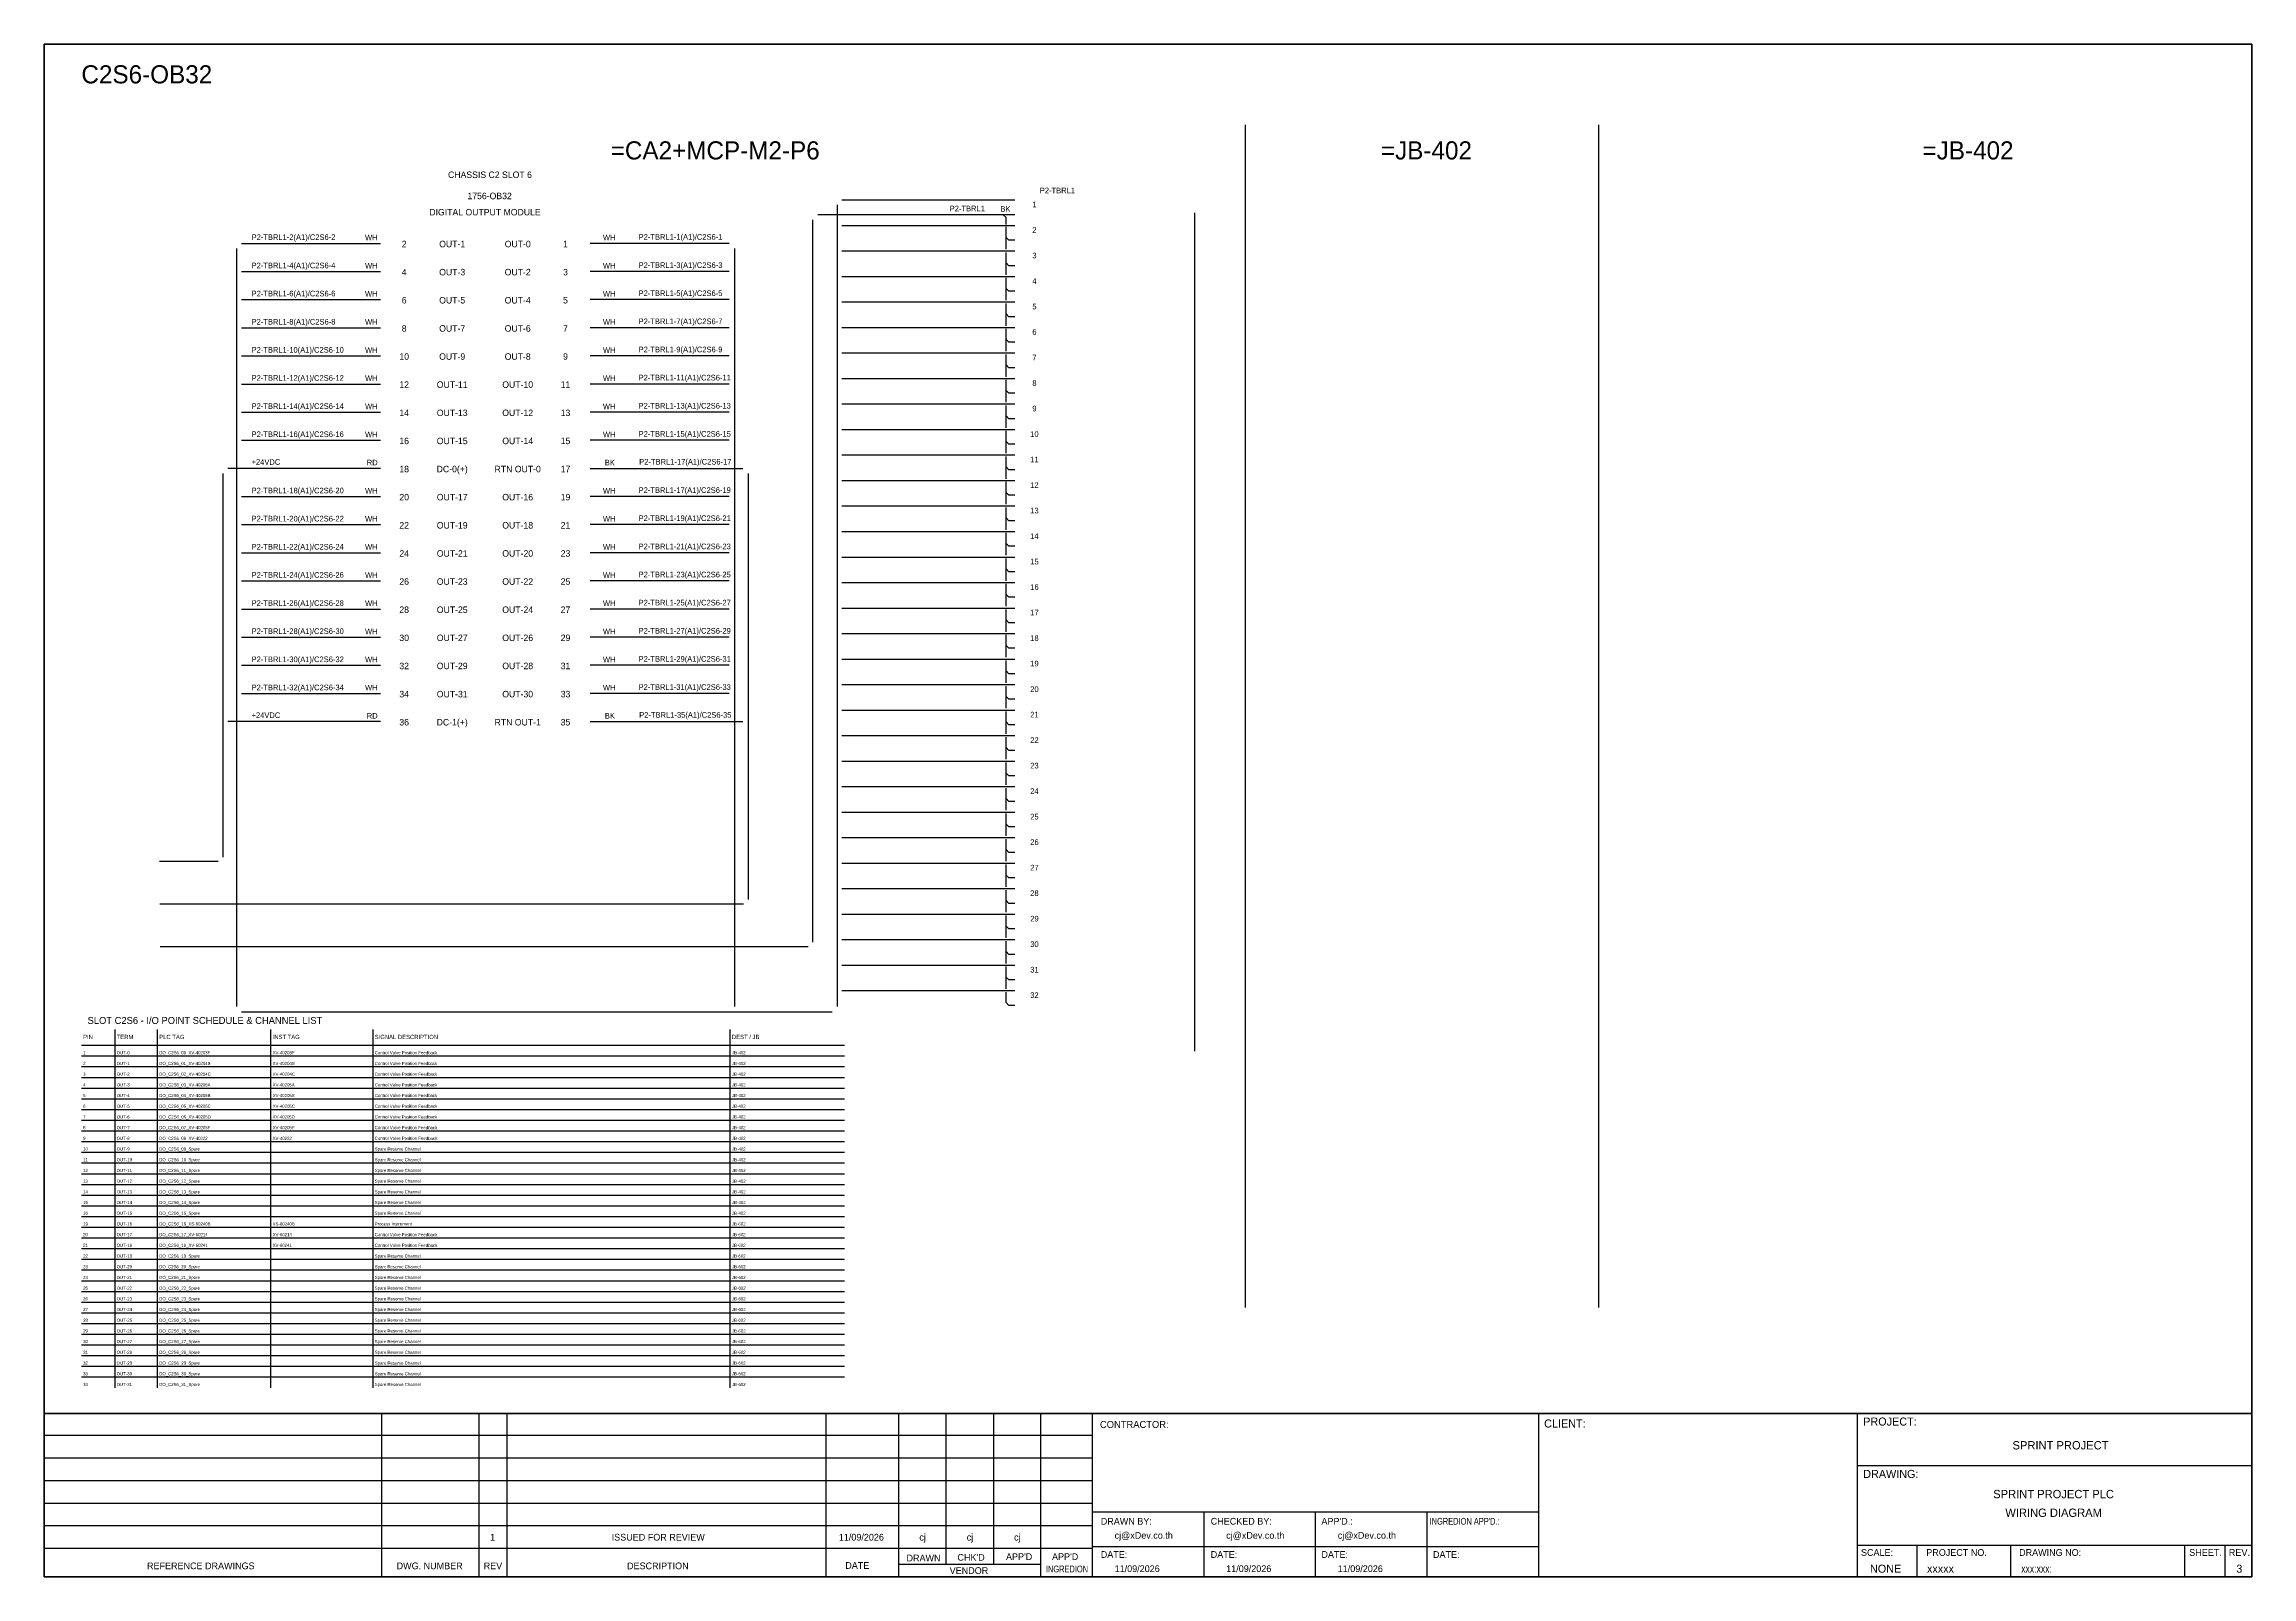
# Model space of a CAD drawing. Header units: metres. Extents: x 0 to 20667, y -39055 to 2704.
# Drawn here: x 8387 to 12280, y -12017 to -9313 of the extents above; entities that cross this region are included whole.
import ezdxf
from ezdxf.enums import TextEntityAlignment as Align

# ---------------------------------------------------------------- set-up
doc = ezdxf.new("R2010")
doc.units = ezdxf.units.M

msp = doc.modelspace()

# ---------------------------------------------------------------- linework, layer by layer
for p, q in [((10077.9, -9613.6), (10082.9, -9618.6)), ((10082.9, -9631.1), (10082.9, -9618.6)), ((10082.9, -9674.4), (10082.9, -9635.1)), ((10087.9, -9658.6), (10082.9, -9653.6)), ((10082.9, -9719.4), (10082.9, -9680.1)), ((10098.3, -9658.6), (10087.9, -9658.6)), ((10087.9, -9703.6), (10082.9, -9698.6)), ((10082.9, -9764.4), (10082.9, -9725.1)), ((10098.3, -9703.6), (10087.9, -9703.6)), ((10087.9, -9748.6), (10082.9, -9743.6)), ((10082.9, -9809.4), (10082.9, -9770.1)), ((10098.3, -9748.6), (10087.9, -9748.6)), ((10087.9, -9793.6), (10082.9, -9788.6)), ((10098.3, -9793.6), (10087.9, -9793.6)), ((10082.9, -9854.4), (10082.9, -9815.1)), ((10087.9, -9838.6), (10082.9, -9833.6)), ((10098.3, -9838.6), (10087.9, -9838.6)), ((10082.9, -9899.4), (10082.9, -9860.1)), ((10087.9, -9883.6), (10082.9, -9878.6)), ((10098.3, -9883.6), (10087.9, -9883.6)), ((10082.9, -9944.4), (10082.9, -9905.1)), ((10087.9, -9928.6), (10082.9, -9923.6)), ((10082.9, -9989.4), (10082.9, -9950.1)), ((10098.3, -9928.6), (10087.9, -9928.6)), ((10087.9, -9973.6), (10082.9, -9968.6)), ((10082.9, -10034.4), (10082.9, -9995.1)), ((10098.3, -9973.6), (10087.9, -9973.6)), ((10087.9, -10018.6), (10082.9, -10013.6)), ((10082.9, -10079.4), (10082.9, -10040.1)), ((10098.3, -10018.6), (10087.9, -10018.6)), ((10087.9, -10063.6), (10082.9, -10058.6)), ((10098.3, -10063.6), (10087.9, -10063.6)), ((10082.9, -10124.4), (10082.9, -10085.1)), ((10087.9, -10108.6), (10082.9, -10103.6)), ((10098.3, -10108.6), (10087.9, -10108.6)), ((10082.9, -10169.4), (10082.9, -10130.1)), ((10087.9, -10153.6), (10082.9, -10148.6)), ((10098.3, -10153.6), (10087.9, -10153.6)), ((10082.9, -10214.4), (10082.9, -10175.1)), ((10087.9, -10198.6), (10082.9, -10193.6)), ((10098.3, -10198.6), (10087.9, -10198.6)), ((10082.9, -10259.4), (10082.9, -10220.1)), ((10087.9, -10243.6), (10082.9, -10238.6)), ((10082.9, -10304.4), (10082.9, -10265.1)), ((10098.3, -10243.6), (10087.9, -10243.6)), ((10087.9, -10288.6), (10082.9, -10283.6)), ((10082.9, -10349.4), (10082.9, -10310.1)), ((10098.3, -10288.6), (10087.9, -10288.6)), ((10087.9, -10333.6), (10082.9, -10328.6)), ((10082.9, -10394.4), (10082.9, -10355.1)), ((10098.3, -10333.6), (10087.9, -10333.6)), ((10087.9, -10378.6), (10082.9, -10373.6)), ((10098.3, -10378.6), (10087.9, -10378.6)), ((10082.9, -10439.4), (10082.9, -10400.1)), ((10087.9, -10423.6), (10082.9, -10418.6)), ((10098.3, -10423.6), (10087.9, -10423.6)), ((10082.9, -10484.4), (10082.9, -10445.1)), ((10087.9, -10468.6), (10082.9, -10463.6)), ((10098.3, -10468.6), (10087.9, -10468.6)), ((10082.9, -10529.4), (10082.9, -10490.1)), ((10087.9, -10513.6), (10082.9, -10508.6)), ((10082.9, -10574.4), (10082.9, -10535.1)), ((10098.3, -10513.6), (10087.9, -10513.6)), ((10087.9, -10558.6), (10082.9, -10553.6)), ((10082.9, -10619.4), (10082.9, -10580.1)), ((10098.3, -10558.6), (10087.9, -10558.6)), ((10087.9, -10603.6), (10082.9, -10598.6)), ((10082.9, -10664.4), (10082.9, -10625.1)), ((10098.3, -10603.6), (10087.9, -10603.6)), ((10087.9, -10648.6), (10082.9, -10643.6)), ((10098.3, -10648.6), (10087.9, -10648.6)), ((10082.9, -10709.4), (10082.9, -10670.1)), ((10087.9, -10693.6), (10082.9, -10688.6)), ((10098.3, -10693.6), (10087.9, -10693.6)), ((10082.9, -10754.4), (10082.9, -10715.1)), ((10087.9, -10738.6), (10082.9, -10733.6)), ((10098.3, -10738.6), (10087.9, -10738.6)), ((10082.9, -10799.4), (10082.9, -10760.1)), ((10087.9, -10783.6), (10082.9, -10778.6)), ((10098.3, -10783.6), (10087.9, -10783.6)), ((10082.9, -10844.4), (10082.9, -10805.1)), ((10087.9, -10828.6), (10082.9, -10823.6)), ((10082.9, -10889.4), (10082.9, -10850.1)), ((10098.3, -10828.6), (10087.9, -10828.6)), ((10087.9, -10873.6), (10082.9, -10868.6)), ((10082.9, -10934.4), (10082.9, -10895.1)), ((10098.3, -10873.6), (10087.9, -10873.6)), ((10087.9, -10918.6), (10082.9, -10913.6)), ((10082.9, -10979.4), (10082.9, -10940.1)), ((10098.3, -10918.6), (10087.9, -10918.6)), ((10087.9, -10963.6), (10082.9, -10958.6)), ((10098.3, -10963.6), (10087.9, -10963.6)), ((10082.9, -11003.6), (10082.9, -10985.1)), ((10087.9, -11008.6), (10082.9, -11003.6)), ((10098.3, -11008.6), (10087.9, -11008.6))]:
    msp.add_line(p, q)
at = {"color": 1, "ltscale": 25.4}
for p, q in [((8701.5, -10070.3), (8701.5, -10746.9)), ((8980, -10061.2), (8710.6, -10061.2))]:
    msp.add_line(p, q, dxfattribs=at)
at = {"color": 7}
for p, q in [((8511.6, -11683.1), (8511.6, -11051)), ((8586.6, -11683.1), (8586.6, -11051)), ((8786.6, -11683.1), (8786.6, -11051)), ((8966.6, -11683.1), (8966.6, -11051)), ((9596.6, -11683.1), (9596.6, -11051)), ((8452.3, -11079), (9798.1, -11079))]:
    msp.add_line(p, q, dxfattribs=at)
at = {"color": 8}
for p, q in [((8452.3, -11097.8), (9798.1, -11097.8)), ((8452.3, -11116.7), (9798.1, -11116.7)), ((8452.3, -11135.6), (9798.1, -11135.6)), ((8452.3, -11154.5), (9798.1, -11154.5)), ((8452.3, -11173.3), (9798.1, -11173.3)), ((8452.3, -11192.2), (9798.1, -11192.2)), ((8452.3, -11211.1), (9798.1, -11211.1)), ((8452.3, -11230), (9798.1, -11230)), ((8452.3, -11248.9), (9798.1, -11248.9)), ((8452.3, -11267.7), (9798.1, -11267.7)), ((8452.3, -11286.6), (9798.1, -11286.6)), ((8452.3, -11305.5), (9798.1, -11305.5)), ((8452.3, -11324.4), (9798.1, -11324.4)), ((8452.3, -11343.3), (9798.1, -11343.3)), ((8452.3, -11362.1), (9798.1, -11362.1)), ((8452.3, -11381), (9798.1, -11381)), ((8452.3, -11399.9), (9798.1, -11399.9)), ((8452.3, -11418.8), (9798.1, -11418.8)), ((8452.3, -11437.6), (9798.1, -11437.6)), ((8452.3, -11456.5), (9798.1, -11456.5)), ((8452.3, -11475.4), (9798.1, -11475.4)), ((8452.3, -11494.3), (9798.1, -11494.3)), ((8452.3, -11513.2), (9798.1, -11513.2)), ((8452.3, -11532), (9798.1, -11532)), ((8452.3, -11550.9), (9798.1, -11550.9)), ((8452.3, -11569.8), (9798.1, -11569.8)), ((8452.3, -11588.7), (9798.1, -11588.7)), ((8452.3, -11607.5), (9798.1, -11607.5)), ((8452.3, -11626.4), (9798.1, -11626.4)), ((8452.3, -11645.3), (9798.1, -11645.3)), ((8452.3, -11664.2), (9798.1, -11664.2))]:
    msp.add_line(p, q, dxfattribs=at)
at = {"color": 4}
for p, q in [((11688.9, -11960.8), (11688.9, -12016.9)), ((11854.2, -11960.8), (11854.2, -12016.9))]:
    msp.add_line(p, q, dxfattribs=at)
at = {"color": 4, "ltscale": 0.5}
for p, q in [((12161.3, -11960.8), (12161.3, -12016.9)), ((12161.3, -11960.8), (12161.3, -12016.9)), ((12232.5, -11960.8), (12232.5, -12016.9)), ((12232.5, -11960.8), (12232.5, -12016.9))]:
    msp.add_line(p, q, dxfattribs=at)
at = {"layer": 'GT_1', "color": 4}
for p, q in [((8982, -12016.9), (8982, -11728.7)), ((9153.9, -12016.9), (9153.9, -11728.7)), ((9203, -12016.9), (9203, -11728.7)), ((9765.7, -12016.9), (9765.7, -11728.7)), ((9894, -12016.9), (9894, -11728.7)), ((9977.6, -11995.1), (9977.6, -11728.7)), ((10061.1, -11995), (10061.1, -11728.7)), ((10144.4, -12016.9), (10144.4, -11728.7)), ((10235.4, -12016.9), (10235.4, -11728.7)), ((11022.4, -12016.9), (11022.4, -11728.7)), ((11584.7, -12016.9), (11584.7, -11728.7)), ((11584.7, -12016.9), (11584.7, -11728.7)), ((11584.7, -12016.9), (11584.7, -11728.7)), ((10235.4, -11767.5), (8386.6, -11767.5)), ((10235.4, -11807.3), (8386.6, -11807.3)), ((10235.4, -11847.3), (8386.6, -11847.3)), ((10235.4, -11887.2), (8386.6, -11887.2)), ((11022.4, -11902.5), (10235.4, -11902.5)), ((10432.2, -12016.9), (10432.2, -11902.5)), ((10628.9, -12016.9), (10628.9, -11902.5)), ((10825.7, -12016.9), (10825.7, -11902.5)), ((10235.4, -11927.1), (8386.6, -11927.1)), ((10235.3, -11967), (8386.6, -11967)), ((11022.4, -11964), (10235.4, -11964)), ((11584.7, -11960.8), (12279.9, -11960.8)), ((10144.4, -11995.1), (9894, -11995.1))]:
    msp.add_line(p, q, dxfattribs=at)
at = {"layer": 'HELPPOINT', "color": 4, "lineweight": 35}
for p, q in [((8386.6, -12016.9), (8386.6, -9312.6)), ((8386.6, -9312.6), (12279.9, -9312.6)), ((8386.6, -12016.9), (8386.6, -9312.6)), ((8386.6, -9312.6), (12279.9, -9312.6)), ((12279.9, -9312.6), (12279.9, -12016.9)), ((12279.9, -9312.6), (12279.9, -12016.9)), ((12279.9, -12016.9), (8386.6, -12016.9)), ((12279.9, -12016.9), (8386.6, -12016.9))]:
    msp.add_line(p, q, dxfattribs=at)
at = {"layer": 'HELPPOINT', "color": 4}
for p, q in [((11584.7, -11820.3), (12279.9, -11820.3)), ((11584.7, -11820.3), (12279.9, -11820.3)), ((11584.7, -11960.8), (12279.9, -11960.8))]:
    msp.add_line(p, q, dxfattribs=at)
at = {"layer": 'IE-WIRE', "ltscale": 25.4}
msp.add_line((10098.3, -9613.6), (9750.9, -9613.6), dxfattribs=at)
at = {"layer": 'IE-WIRE', "color": 4, "ltscale": 25.4}
for p, q in [((9785.2, -9596.1), (9785.2, -11010.6)), ((10098.3, -9588.1), (9793.2, -9588.1)), ((10415.4, -9610), (10415.4, -11089.6)), ((10098.3, -9633.1), (9793.2, -9633.1)), ((8725.6, -9673.3), (8725.6, -11010.6)), ((8734.8, -9664.1), (8980, -9664.1)), ((9594.8, -9664.1), (9349.5, -9664.1)), ((9603.9, -9673.3), (9603.9, -11010.6)), ((10098.3, -9678.1), (9793.2, -9678.1)), ((8734.8, -9713.7), (8980, -9713.7)), ((9594.8, -9713.7), (9349.5, -9713.7)), ((10098.3, -9723.1), (9793.2, -9723.1)), ((8734.8, -9763.4), (8980, -9763.4)), ((9594.8, -9763.4), (9349.5, -9763.4)), ((10098.3, -9768.1), (9793.2, -9768.1)), ((8734.8, -9813), (8980, -9813)), ((9594.8, -9813), (9349.5, -9813)), ((10098.3, -9813.1), (9793.2, -9813.1)), ((8734.8, -9862.6), (8980, -9862.6)), ((9594.8, -9862.6), (9349.5, -9862.6)), ((10098.3, -9858.1), (9793.2, -9858.1)), ((8734.8, -9912.3), (8980, -9912.3)), ((9594.8, -9912.3), (9349.5, -9912.3)), ((10098.3, -9903.1), (9793.2, -9903.1)), ((8734.8, -9961.9), (8980, -9961.9)), ((9594.8, -9961.9), (9349.5, -9961.9)), ((10098.3, -9948.1), (9793.2, -9948.1)), ((10098.3, -9993.1), (9793.2, -9993.1)), ((8734.8, -10011.5), (8980, -10011.5)), ((9594.8, -10011.5), (9349.5, -10011.5)), ((10098.3, -10038.1), (9793.2, -10038.1)), ((10098.3, -10083.1), (9793.2, -10083.1)), ((8734.8, -10110.8), (8980, -10110.8)), ((9594.8, -10110.8), (9349.5, -10110.8)), ((8734.8, -10160.4), (8980, -10160.4)), ((9594.8, -10160.4), (9349.5, -10160.4)), ((10098.3, -10128.1), (9793.2, -10128.1)), ((10098.3, -10173.1), (9793.2, -10173.1)), ((8734.8, -10210.1), (8980, -10210.1)), ((9594.8, -10210.1), (9349.5, -10210.1)), ((10098.3, -10218.1), (9793.2, -10218.1)), ((8734.8, -10259.7), (8980, -10259.7)), ((9594.8, -10259.7), (9349.5, -10259.7)), ((10098.3, -10263.1), (9793.2, -10263.1)), ((8734.8, -10309.3), (8980, -10309.3)), ((9594.8, -10309.3), (9349.5, -10309.3)), ((10098.3, -10308.1), (9793.2, -10308.1)), ((10098.3, -10353.1), (9793.2, -10353.1)), ((8734.8, -10359), (8980, -10359)), ((9594.8, -10359), (9349.5, -10359)), ((8734.8, -10408.6), (8980, -10408.6)), ((9594.8, -10408.6), (9349.5, -10408.6)), ((10098.3, -10398.1), (9793.2, -10398.1)), ((8734.8, -10458.2), (8980, -10458.2)), ((9594.8, -10458.2), (9349.5, -10458.2)), ((10098.3, -10443.1), (9793.2, -10443.1)), ((10098.3, -10488.1), (9793.2, -10488.1)), ((10098.3, -10533.1), (9793.2, -10533.1)), ((10098.3, -10578.1), (9793.2, -10578.1)), ((10098.3, -10623.1), (9793.2, -10623.1)), ((10098.3, -10668.1), (9793.2, -10668.1)), ((10098.3, -10713.1), (9793.2, -10713.1)), ((10098.3, -10758.1), (9793.2, -10758.1)), ((10098.3, -10803.1), (9793.2, -10803.1)), ((10098.3, -10848.1), (9793.2, -10848.1)), ((10098.3, -10893.1), (9793.2, -10893.1)), ((10098.3, -10938.1), (9793.2, -10938.1)), ((10098.3, -10983.1), (9793.2, -10983.1))]:
    msp.add_line(p, q, dxfattribs=at)
at = {"layer": 'IE-WIRE', "color": 7, "ltscale": 25.4}
for p, q in [((9741.7, -9622.8), (9741.7, -10897)), ((9349.5, -10061.2), (9618.9, -10061.2)), ((9628, -10070.3), (9628, -10821.9)), ((9349.5, -10507.9), (9618.9, -10507.9)), ((9620, -10829.9), (8590.7, -10829.9)), ((9733.7, -10905), (8591.4, -10905))]:
    msp.add_line(p, q, dxfattribs=at)
at = {"layer": 'IE-WIRE', "color": 1, "ltscale": 25.4}
for p, q in [((8980, -10507.9), (8710.6, -10507.9)), ((8693.5, -10754.9), (8590, -10754.9))]:
    msp.add_line(p, q, dxfattribs=at)
at = {"layer": 'IE-WIRE', "color": 4}
msp.add_line((8734.7, -11019.7), (9776, -11019.7), dxfattribs=at)
at = {"layer": 'MEMBER', "color": 4, "lineweight": 35}
msp.add_line((8386.6, -11728.7), (12279.9, -11728.7), dxfattribs=at)
msp.add_line((8386.6, -11728.7), (12279.9, -11728.7), dxfattribs=at)
at = {"layer": 'MEMBER', "color": 4}
for p, q in [((11584.7, -11820.3), (12279.9, -11820.3)), ((11584.7, -11820.3), (12279.9, -11820.3)), ((11584.7, -11960.8), (12279.9, -11960.8)), ((11584.7, -11960.8), (12279.9, -11960.8))]:
    msp.add_line(p, q, dxfattribs=at)
at = {"layer": 'x01001-FrameArea'}
for p, q in [((10504.8, -9455.3), (10504.8, -11541.8)), ((11127.9, -9455.3), (11127.9, -11541.8))]:
    msp.add_line(p, q, dxfattribs=at)

# ---------------------------------------------------------------- texts
at = {"color": 2}
msp.add_text('C2S6-OB32', height=32, dxfattribs=at).set_placement((8452.3, -9381.9))
for s, height, p in [('=CA2+MCP-M2-P6', 32, (9570, -9500.1)), ('=JB-402', 32, (10824.3, -9500.1)), ('=JB-402', 32, (11779.4, -9500.1)), ('CHASSIS C2 SLOT 6', 11.441, (9172.8, -9543.1)), ('1756-OB32', 11.44, (9172.2, -9580.5)), ('DIGITAL OUTPUT MODULE', 11.441, (9164, -9609.1)), ('2', 11.4, (9021.5, -9665.3)), ('OUT-1', 11.44, (9106.2, -9665.3)), ('OUT-0', 11.44, (9221.7, -9665.3)), ('1', 11.4, (9306, -9665.3)), ('4', 11.4, (9021.5, -9714.9)), ('OUT-3', 11.44, (9106.2, -9714.9)), ('OUT-2', 11.44, (9221.7, -9714.9)), ('3', 11.4, (9306, -9714.9)), ('6', 11.4, (9021.5, -9764.5)), ('OUT-5', 11.44, (9106.2, -9764.5)), ('OUT-4', 11.44, (9221.7, -9764.5)), ('5', 11.4, (9306, -9764.5)), ('8', 11.4, (9021.5, -9814.2)), ('OUT-7', 11.44, (9106.2, -9814.2)), ('OUT-6', 11.44, (9221.7, -9814.2)), ('7', 11.4, (9306, -9814.2)), ('10', 11.44, (9021.5, -9863.8)), ('OUT-9', 11.44, (9106.2, -9863.8)), ('OUT-8', 11.44, (9221.7, -9863.8)), ('9', 11.4, (9306, -9863.8)), ('12', 11.44, (9021.5, -9913.4)), ('OUT-11', 11.44, (9106.2, -9913.4)), ('OUT-10', 11.44, (9221.7, -9913.4)), ('11', 11.44, (9306, -9913.4)), ('14', 11.44, (9021.5, -9963.1)), ('OUT-13', 11.44, (9106.2, -9963.1)), ('OUT-12', 11.44, (9221.7, -9963.1)), ('13', 11.44, (9306, -9963.1)), ('16', 11.44, (9021.5, -10012.7)), ('OUT-15', 11.44, (9106.2, -10012.7)), ('OUT-14', 11.44, (9221.7, -10012.7)), ('15', 11.44, (9306, -10012.7)), ('18', 11.44, (9021.5, -10062.3)), ('DC-0(+)', 11.44, (9106.2, -10062.3)), ('RTN OUT-0', 11.44, (9221.7, -10062.3)), ('17', 11.44, (9306, -10062.3)), ('20', 11.44, (9021.5, -10111.9)), ('OUT-17', 11.44, (9106.2, -10111.9)), ('OUT-16', 11.44, (9221.7, -10111.9)), ('19', 11.44, (9306, -10111.9)), ('22', 11.44, (9021.5, -10161.6)), ('OUT-19', 11.44, (9106.2, -10161.6)), ('OUT-18', 11.44, (9221.7, -10161.6)), ('21', 11.44, (9306, -10161.6)), ('24', 11.44, (9021.5, -10211.2)), ('OUT-21', 11.44, (9106.2, -10211.2)), ('OUT-20', 11.44, (9221.7, -10211.2)), ('23', 11.44, (9306, -10211.2)), ('26', 11.44, (9021.5, -10260.8)), ('OUT-23', 11.44, (9106.2, -10260.8)), ('OUT-22', 11.44, (9221.7, -10260.8)), ('25', 11.44, (9306, -10260.8)), ('28', 11.44, (9021.5, -10310.5)), ('OUT-25', 11.44, (9106.2, -10310.5)), ('OUT-24', 11.44, (9221.7, -10310.5)), ('27', 11.44, (9306, -10310.5)), ('30', 11.44, (9021.5, -10360.1)), ('OUT-27', 11.44, (9106.2, -10360.1)), ('OUT-26', 11.44, (9221.7, -10360.1)), ('29', 11.44, (9306, -10360.1)), ('32', 11.44, (9021.5, -10409.7)), ('OUT-29', 11.44, (9106.2, -10409.7)), ('OUT-28', 11.44, (9221.7, -10409.7)), ('31', 11.44, (9306, -10409.7)), ('34', 11.44, (9021.5, -10459.4)), ('OUT-31', 11.44, (9106.2, -10459.4)), ('OUT-30', 11.44, (9221.7, -10459.4)), ('33', 11.44, (9306, -10459.4)), ('36', 11.44, (9021.5, -10509)), ('DC-1(+)', 11.44, (9106.2, -10509)), ('RTN OUT-1', 11.44, (9221.7, -10509)), ('35', 11.44, (9306, -10509))]:
    msp.add_text(s, height=height, dxfattribs=at).set_placement(p, align=Align.MIDDLE_CENTER)
at = {"color": 4}
for s, p in [('P2-TBRL1', (10173.5, -9570.8)), ('1', (10133, -9595.6)), ('2', (10133, -9640.6)), ('3', (10133, -9685.6)), ('4', (10133, -9730.6)), ('5', (10133, -9775.6)), ('6', (10133, -9820.6)), ('7', (10133, -9865.6)), ('8', (10133, -9910.6)), ('9', (10133, -9955.6)), ('10', (10133, -10000.6)), ('11', (10133, -10045.6)), ('12', (10133, -10090.6)), ('13', (10133, -10135.6)), ('14', (10133, -10180.6)), ('15', (10133, -10225.6)), ('16', (10133, -10270.6)), ('17', (10133, -10315.6)), ('18', (10133, -10360.6)), ('19', (10133, -10405.6)), ('20', (10133, -10450.6)), ('21', (10133, -10495.6)), ('22', (10133, -10540.6)), ('23', (10133, -10585.6)), ('24', (10133, -10630.6)), ('25', (10133, -10675.6)), ('26', (10133, -10720.6)), ('27', (10133, -10765.6)), ('28', (10133, -10810.6)), ('29', (10133, -10855.6)), ('30', (10133, -10900.6)), ('31', (10133, -10945.6)), ('32', (10133, -10990.6))]:
    msp.add_text(s, height=9.95, dxfattribs=at).set_placement(p, align=Align.MIDDLE_CENTER)
for s, p in [('P2-TBRL1', (10045.6, -9607.7)), ('BK', (10090.7, -9608.4))]:
    msp.add_text(s, height=9.95).set_placement(p, align=Align.RIGHT)
for s, height, p in [('P2-TBRL1-2(A1)/C2S6-2', 9.949, (8752.4, -9658.2)), ('WH', 9.95, (8952.5, -9658.9)), ('WH', 9.95, (9372, -9658.9)), ('P2-TBRL1-1(A1)/C2S6-1', 9.949, (9434.9, -9657.8)), ('P2-TBRL1-4(A1)/C2S6-4', 9.949, (8752.4, -9708.1)), ('WH', 9.95, (8952.5, -9708.5)), ('WH', 9.95, (9372, -9708.5)), ('P2-TBRL1-3(A1)/C2S6-3', 9.949, (9434.9, -9707.5)), ('P2-TBRL1-6(A1)/C2S6-6', 9.949, (8752.4, -9757.7)), ('WH', 9.95, (8952.5, -9758.1)), ('WH', 9.95, (9372, -9758.1)), ('P2-TBRL1-5(A1)/C2S6-5', 9.949, (9434.9, -9757.1)), ('P2-TBRL1-8(A1)/C2S6-8', 9.949, (8752.4, -9807.4)), ('WH', 9.95, (8952.5, -9807.8)), ('WH', 9.95, (9372, -9807.8)), ('P2-TBRL1-7(A1)/C2S6-7', 9.949, (9434.9, -9806.7)), ('P2-TBRL1-10(A1)/C2S6-10', 9.949, (8752.4, -9857)), ('WH', 9.95, (8952.5, -9857.4)), ('WH', 9.95, (9372, -9857.4)), ('P2-TBRL1-9(A1)/C2S6-9', 9.949, (9434.9, -9856.4)), ('P2-TBRL1-12(A1)/C2S6-12', 9.949, (8752.4, -9906.6)), ('WH', 9.95, (8952.5, -9907)), ('WH', 9.95, (9372, -9907)), ('P2-TBRL1-11(A1)/C2S6-11', 9.949, (9434.9, -9906)), ('P2-TBRL1-14(A1)/C2S6-14', 9.949, (8752.4, -9956.3)), ('WH', 9.95, (8952.5, -9956.7)), ('WH', 9.95, (9372, -9956.7)), ('P2-TBRL1-13(A1)/C2S6-13', 9.949, (9434.9, -9955.6)), ('P2-TBRL1-16(A1)/C2S6-16', 9.949, (8752.4, -10005.9)), ('WH', 9.95, (8952.5, -10006.3)), ('WH', 9.95, (9372, -10006.3)), ('P2-TBRL1-15(A1)/C2S6-15', 9.949, (9434.9, -10005.3)), ('P2-TBRL1-18(A1)/C2S6-20', 9.949, (8752.4, -10105.2)), ('WH', 9.95, (8952.5, -10105.6)), ('WH', 9.95, (9372, -10105.6)), ('P2-TBRL1-17(A1)/C2S6-19', 9.949, (9434.9, -10104.5)), ('P2-TBRL1-20(A1)/C2S6-22', 9.949, (8752.4, -10154.8)), ('WH', 9.95, (8952.5, -10155.2)), ('WH', 9.95, (9372, -10155.2)), ('P2-TBRL1-19(A1)/C2S6-21', 9.949, (9434.9, -10154.1)), ('P2-TBRL1-22(A1)/C2S6-24', 9.949, (8752.4, -10204.4)), ('WH', 9.95, (8952.5, -10204.8)), ('WH', 9.95, (9372, -10204.8)), ('P2-TBRL1-21(A1)/C2S6-23', 9.949, (9434.9, -10203.8)), ('P2-TBRL1-24(A1)/C2S6-26', 9.949, (8752.4, -10254.1)), ('WH', 9.95, (8952.5, -10254.4)), ('WH', 9.95, (9372, -10254.4)), ('P2-TBRL1-23(A1)/C2S6-25', 9.949, (9434.9, -10253.4)), ('P2-TBRL1-26(A1)/C2S6-28', 9.949, (8752.4, -10303.7)), ('WH', 9.95, (8952.5, -10304.1)), ('WH', 9.95, (9372, -10304.1)), ('P2-TBRL1-25(A1)/C2S6-27', 9.949, (9434.9, -10303)), ('P2-TBRL1-28(A1)/C2S6-30', 9.949, (8752.4, -10353.3)), ('WH', 9.95, (8952.5, -10353.7)), ('WH', 9.95, (9372, -10353.7)), ('P2-TBRL1-27(A1)/C2S6-29', 9.949, (9434.9, -10352.7)), ('P2-TBRL1-30(A1)/C2S6-32', 9.949, (8752.4, -10403)), ('WH', 9.95, (8952.5, -10403.3)), ('WH', 9.95, (9372, -10403.3)), ('P2-TBRL1-29(A1)/C2S6-31', 9.949, (9434.9, -10402.3)), ('P2-TBRL1-32(A1)/C2S6-34', 9.949, (8752.4, -10452.6)), ('WH', 9.95, (8952.5, -10453)), ('WH', 9.95, (9372, -10453)), ('P2-TBRL1-31(A1)/C2S6-33', 9.949, (9434.9, -10451.9))]:
    msp.add_text(s, height=height, dxfattribs=at).set_placement(p)
at = {"color": 7}
for s, height, p in [('P2-TBRL1-17(A1)/C2S6-17', 9.949, (9436, -10054.4)), ('BK', 9.95, (9375.4, -10055.9)), ('BK', 9.95, (9375.4, -10502.6)), ('P2-TBRL1-35(A1)/C2S6-35', 9.949, (9436, -10501.1)), ('1', 5.5, (8455.3, -11094.8)), ('OUT-0', 5.5, (8514.6, -11094.8)), ('DO_C2S6_00_XV-40203F', 5.5, (8589.6, -11094.8)), ('XV-40203F', 5.5, (8789.6, -11094.8)), ('Control Valve Position Feedback', 5.5, (8969.6, -11094.8)), ('JB-402', 5.5, (9599.6, -11094.8)), ('3', 5.5, (8455.3, -11132.6)), ('2', 5.5, (8455.3, -11113.7)), ('OUT-1', 5.5, (8514.6, -11113.7)), ('OUT-2', 5.5, (8514.6, -11132.6)), ('DO_C2S6_01_XV-40204B', 5.5, (8589.6, -11113.7)), ('DO_C2S6_02_XV-40204C', 5.5, (8589.6, -11132.6)), ('XV-40204B', 5.5, (8789.6, -11113.7)), ('XV-40204C', 5.5, (8789.6, -11132.6)), ('Control Valve Position Feedback', 5.5, (8969.6, -11113.7)), ('Control Valve Position Feedback', 5.5, (8969.6, -11132.6)), ('JB-402', 5.5, (9599.6, -11113.7)), ('JB-402', 5.5, (9599.6, -11132.6)), ('4', 5.5, (8455.3, -11151.5)), ('5', 5.5, (8455.3, -11170.3)), ('OUT-3', 5.5, (8514.6, -11151.5)), ('OUT-4', 5.5, (8514.6, -11170.3)), ('DO_C2S6_03_XV-40205A', 5.5, (8589.6, -11151.5)), ('DO_C2S6_04_XV-40205B', 5.5, (8589.6, -11170.3)), ('XV-40205A', 5.5, (8789.6, -11151.5)), ('XV-40205B', 5.5, (8789.6, -11170.3)), ('Control Valve Position Feedback', 5.5, (8969.6, -11151.5)), ('Control Valve Position Feedback', 5.5, (8969.6, -11170.3)), ('JB-402', 5.5, (9599.6, -11151.5)), ('JB-402', 5.5, (9599.6, -11170.3)), ('6', 5.5, (8455.3, -11189.2)), ('7', 5.5, (8455.3, -11208.1)), ('OUT-5', 5.5, (8514.6, -11189.2)), ('OUT-6', 5.5, (8514.6, -11208.1)), ('DO_C2S6_05_XV-40205C', 5.5, (8589.6, -11189.2)), ('DO_C2S6_06_XV-40205D', 5.5, (8589.6, -11208.1)), ('XV-40205C', 5.5, (8789.6, -11189.2)), ('XV-40205D', 5.5, (8789.6, -11208.1)), ('Control Valve Position Feedback', 5.5, (8969.6, -11189.2)), ('Control Valve Position Feedback', 5.5, (8969.6, -11208.1)), ('JB-402', 5.5, (9599.6, -11189.2)), ('JB-402', 5.5, (9599.6, -11208.1)), ('8', 5.5, (8455.3, -11227)), ('9', 5.5, (8455.3, -11245.9)), ('OUT-7', 5.5, (8514.6, -11227)), ('OUT-8', 5.5, (8514.6, -11245.9)), ('DO_C2S6_07_XV-40205F', 5.5, (8589.6, -11227)), ('DO_C2S6_08_XV-40222', 5.5, (8589.6, -11245.9)), ('XV-40205F', 5.5, (8789.6, -11227)), ('XV-40222', 5.5, (8789.6, -11245.9)), ('Control Valve Position Feedback', 5.5, (8969.6, -11227)), ('Control Valve Position Feedback', 5.5, (8969.6, -11245.9)), ('JB-402', 5.5, (9599.6, -11227)), ('JB-402', 5.5, (9599.6, -11245.9)), ('10', 5.5, (8455.3, -11264.7)), ('11', 5.5, (8455.3, -11283.6)), ('OUT-9', 5.5, (8514.6, -11264.7)), ('OUT-10', 5.5, (8514.6, -11283.6)), ('DO_C2S6_09_Spare', 5.5, (8589.6, -11264.7)), ('DO_C2S6_10_Spare', 5.5, (8589.6, -11283.6)), ('Spare Reserve Channel', 5.5, (8969.6, -11264.7)), ('Spare Reserve Channel', 5.5, (8969.6, -11283.6)), ('JB-402', 5.5, (9599.6, -11264.7)), ('JB-402', 5.5, (9599.6, -11283.6)), ('12', 5.5, (8455.3, -11302.5)), ('13', 5.5, (8455.3, -11321.4)), ('OUT-11', 5.5, (8514.6, -11302.5)), ('OUT-12', 5.5, (8514.6, -11321.4)), ('DO_C2S6_11_Spare', 5.5, (8589.6, -11302.5)), ('DO_C2S6_12_Spare', 5.5, (8589.6, -11321.4)), ('Spare Reserve Channel', 5.5, (8969.6, -11302.5)), ('Spare Reserve Channel', 5.5, (8969.6, -11321.4)), ('JB-402', 5.5, (9599.6, -11302.5)), ('JB-402', 5.5, (9599.6, -11321.4)), ('14', 5.5, (8455.3, -11340.3)), ('15', 5.5, (8455.3, -11359.1)), ('OUT-13', 5.5, (8514.6, -11340.3)), ('OUT-14', 5.5, (8514.6, -11359.1)), ('DO_C2S6_13_Spare', 5.5, (8589.6, -11340.3)), ('DO_C2S6_14_Spare', 5.5, (8589.6, -11359.1)), ('Spare Reserve Channel', 5.5, (8969.6, -11340.3)), ('Spare Reserve Channel', 5.5, (8969.6, -11359.1)), ('JB-402', 5.5, (9599.6, -11340.3)), ('JB-402', 5.5, (9599.6, -11359.1)), ('16', 5.5, (8455.3, -11378)), ('19', 5.5, (8455.3, -11396.9)), ('OUT-15', 5.5, (8514.6, -11378)), ('OUT-16', 5.5, (8514.6, -11396.9)), ('DO_C2S6_15_Spare', 5.5, (8589.6, -11378)), ('DO_C2S6_16_XS-60240B', 5.5, (8589.6, -11396.9)), ('XS-60240B', 5.5, (8789.6, -11396.9)), ('Spare Reserve Channel', 5.5, (8969.6, -11378)), ('Process Instrument', 5.5, (8969.6, -11396.9)), ('JB-402', 5.5, (9599.6, -11378)), ('JB-602', 5.5, (9599.6, -11396.9)), ('20', 5.5, (8455.3, -11415.8)), ('21', 5.5, (8455.3, -11434.6)), ('OUT-17', 5.5, (8514.6, -11415.8)), ('OUT-18', 5.5, (8514.6, -11434.6)), ('DO_C2S6_17_XV-60214', 5.5, (8589.6, -11415.8)), ('DO_C2S6_18_XV-60241', 5.5, (8589.6, -11434.6)), ('XV-60214', 5.5, (8789.6, -11415.8)), ('XV-60241', 5.5, (8789.6, -11434.6)), ('Control Valve Position Feedback', 5.5, (8969.6, -11415.8)), ('Control Valve Position Feedback', 5.5, (8969.6, -11434.6)), ('JB-602', 5.5, (9599.6, -11415.8)), ('JB-602', 5.5, (9599.6, -11434.6)), ('22', 5.5, (8455.3, -11453.5)), ('23', 5.5, (8455.3, -11472.4)), ('OUT-19', 5.5, (8514.6, -11453.5)), ('OUT-20', 5.5, (8514.6, -11472.4)), ('DO_C2S6_19_Spare', 5.5, (8589.6, -11453.5)), ('DO_C2S6_20_Spare', 5.5, (8589.6, -11472.4)), ('Spare Reserve Channel', 5.5, (8969.6, -11453.5)), ('Spare Reserve Channel', 5.5, (8969.6, -11472.4)), ('JB-602', 5.5, (9599.6, -11453.5)), ('JB-602', 5.5, (9599.6, -11472.4)), ('24', 5.5, (8455.3, -11491.3)), ('25', 5.5, (8455.3, -11510.2)), ('26', 5.5, (8455.3, -11529)), ('OUT-21', 5.5, (8514.6, -11491.3)), ('OUT-22', 5.5, (8514.6, -11510.2)), ('OUT-23', 5.5, (8514.6, -11529)), ('DO_C2S6_21_Spare', 5.5, (8589.6, -11491.3)), ('DO_C2S6_22_Spare', 5.5, (8589.6, -11510.2)), ('DO_C2S6_23_Spare', 5.5, (8589.6, -11529)), ('Spare Reserve Channel', 5.5, (8969.6, -11491.3)), ('Spare Reserve Channel', 5.5, (8969.6, -11510.2)), ('Spare Reserve Channel', 5.5, (8969.6, -11529)), ('JB-602', 5.5, (9599.6, -11491.3)), ('JB-602', 5.5, (9599.6, -11510.2)), ('JB-602', 5.5, (9599.6, -11529)), ('27', 5.5, (8455.3, -11547.9)), ('28', 5.5, (8455.3, -11566.8)), ('OUT-24', 5.5, (8514.6, -11547.9)), ('OUT-25', 5.5, (8514.6, -11566.8)), ('DO_C2S6_24_Spare', 5.5, (8589.6, -11547.9)), ('DO_C2S6_25_Spare', 5.5, (8589.6, -11566.8)), ('Spare Reserve Channel', 5.5, (8969.6, -11547.9)), ('Spare Reserve Channel', 5.5, (8969.6, -11566.8)), ('JB-602', 5.5, (9599.6, -11547.9)), ('JB-602', 5.5, (9599.6, -11566.8)), ('30', 5.5, (8455.3, -11604.5)), ('29', 5.5, (8455.3, -11585.7)), ('OUT-26', 5.5, (8514.6, -11585.7)), ('OUT-27', 5.5, (8514.6, -11604.5)), ('DO_C2S6_26_Spare', 5.5, (8589.6, -11585.7)), ('DO_C2S6_27_Spare', 5.5, (8589.6, -11604.5)), ('Spare Reserve Channel', 5.5, (8969.6, -11585.7)), ('Spare Reserve Channel', 5.5, (8969.6, -11604.5)), ('JB-602', 5.5, (9599.6, -11585.7)), ('JB-602', 5.5, (9599.6, -11604.5)), ('31', 5.5, (8455.3, -11623.4)), ('32', 5.5, (8455.3, -11642.3)), ('OUT-28', 5.5, (8514.6, -11623.4)), ('OUT-29', 5.5, (8514.6, -11642.3)), ('DO_C2S6_28_Spare', 5.5, (8589.6, -11623.4)), ('DO_C2S6_29_Spare', 5.5, (8589.6, -11642.3)), ('Spare Reserve Channel', 5.5, (8969.6, -11623.4)), ('Spare Reserve Channel', 5.5, (8969.6, -11642.3)), ('JB-602', 5.5, (9599.6, -11623.4)), ('JB-602', 5.5, (9599.6, -11642.3)), ('33', 5.5, (8455.3, -11661.2)), ('34', 5.5, (8455.3, -11680.1)), ('OUT-30', 5.5, (8514.6, -11661.2)), ('OUT-31', 5.5, (8514.6, -11680.1)), ('DO_C2S6_30_Spare', 5.5, (8589.6, -11661.2)), ('DO_C2S6_31_Spare', 5.5, (8589.6, -11680.1)), ('Spare Reserve Channel', 5.5, (8969.6, -11661.2)), ('Spare Reserve Channel', 5.5, (8969.6, -11680.1)), ('JB-602', 5.5, (9599.6, -11661.2)), ('JB-602', 5.5, (9599.6, -11680.1))]:
    msp.add_text(s, height=height, dxfattribs=at).set_placement(p)
at = {"color": 1}
for s, p in [('+24VDC', (8752.4, -10054.9)), ('RD', (8955.5, -10055.9)), ('+24VDC', (8752.4, -10501.6)), ('RD', (8955.5, -10502.6))]:
    msp.add_text(s, height=9.95, dxfattribs=at).set_placement(p)
at = {"color": 3}
for s, p in [('PIN', (8455.3, -11068)), ('TERM', (8514.6, -11068)), ('PLC TAG', (8589.6, -11068)), ('INST TAG', (8789.6, -11068)), ('SIGNAL DESCRIPTION', (8969.6, -11068)), ('DEST / JB', (9599.6, -11068))]:
    msp.add_text(s, height=7.5, dxfattribs=at).set_placement(p)
at = {"color": 4, "ltscale": 100}
for s, p in [('SPRINT PROJECT', (11942.5, -11784.7)), ('SPRINT PROJECT PLC', (11930.3, -11870.8)), ('WIRING DIAGRAM', (11930.3, -11903.7))]:
    msp.add_text(s, height=14.693, dxfattribs=at).set_placement(p, align=Align.MIDDLE_CENTER)
at = {"layer": 'GT_1', "color": 4}
for s, p in [('CLIENT:', (11031.9, -11753.4)), ('PROJECT:', (11594.6, -11750)), ('DRAWING:', (11594.6, -11842.4))]:
    msp.add_text(s, height=14.25, dxfattribs=at).set_placement(p)
at = {"layer": 'MEMBER', "color": 4, "ltscale": 0.8}
for s, height, p in [('SLOT C2S6 - I/O POINT SCHEDULE & CHANNEL LIST', 12.35, (8463.2, -11041.3)), ('CONTRACTOR:', 12.35, (10248.5, -11754.1)), ('DRAWN BY:', 11.88, (10250, -11924.7)), ('CHECKED BY:', 11.875, (10443.9, -11924.7)), ("APP'D.:", 11.88, (10639.1, -11924.7)), ('cj@xDev.co.th', 11.875, (10274.4, -11949.6)), ('cj@xDev.co.th', 11.875, (10471.2, -11949.6)), ('cj@xDev.co.th', 11.875, (10667.9, -11949.6)), ('REFERENCE DRAWINGS', 11.875, (8568, -12003.4)), ('DWG. NUMBER', 11.875, (9008.2, -12003.4)), ('DESCRIPTION', 11.875, (9414.6, -12003.4)), ('DATE', 11.88, (9799.4, -12002.7)), ('DRAWN', 11.88, (9907.4, -11989.6)), ("CHK'D", 11.88, (9997.2, -11988.4)), ("APP'D", 11.88, (10082.8, -11987.2)), ("APP'D", 11.88, (10164, -11987.2)), ('DATE:', 11.88, (10250, -11983.3)), ('DATE:', 11.88, (10443.9, -11983.3)), ('DATE:', 11.88, (10639.1, -11983.3)), ('DATE:', 11.88, (10835.9, -11983.3)), ('SCALE:', 11.88, (11590.6, -11979.8)), ('PROJECT NO.', 11.875, (11705.8, -11979.8)), ('DRAWING NO:', 11.875, (11869.5, -11979.8)), ('SHEET.', 12, (12169.3, -11979.8)), ('REV.', 12, (12239.2, -11979.8)), ('REV', 11.88, (9161.7, -12003.4)), ('VENDOR', 11.88, (9983.5, -12011.7)), ('11/09/2026', 11.88, (10274.4, -12008.4)), ('11/09/2026', 11.88, (10471.2, -12008.4)), ('11/09/2026', 11.88, (10667.9, -12008.4)), ('NONE', 14.23, (11606.6, -12009.5)), ('xxxxx', 14.23, (11707, -12009.5))]:
    msp.add_text(s, height=height, dxfattribs=at).set_placement(p)
at = {"layer": 'MEMBER', "color": 4, "ltscale": 0.8, "width": 0.8}
for s, height, p in [("INGREDION APP'D.:", 11.875, (10829.9, -11924.7)), ('INGREDION', 11.88, (10153.2, -12008.9)), ('xxx:xxx:', 14.23, (11873.2, -12009.5))]:
    msp.add_text(s, height=height, dxfattribs=at).set_placement(p)
at = {"layer": 'MEMBER', "color": 4, "ltscale": 0.8}
for s, height, p in [('1', 11.9, (9177.5, -11946.9)), ('ISSUED FOR REVIEW', 11.875, (9469.6, -11946.9)), ('11/09/2026', 11.88, (9827.8, -11946.9)), ('cj', 11.88, (9935.7, -11946.9)), ('cj', 11.88, (10019.3, -11946.9)), ('cj', 11.88, (10102.8, -11946.9))]:
    msp.add_text(s, height=height, dxfattribs=at).set_placement(p, align=Align.MIDDLE_CENTER)
msp.add_text('3', height=14.2, dxfattribs=at).set_placement((12257.8, -12009.5), align=Align.CENTER)

doc.saveas('drawing.dxf')
